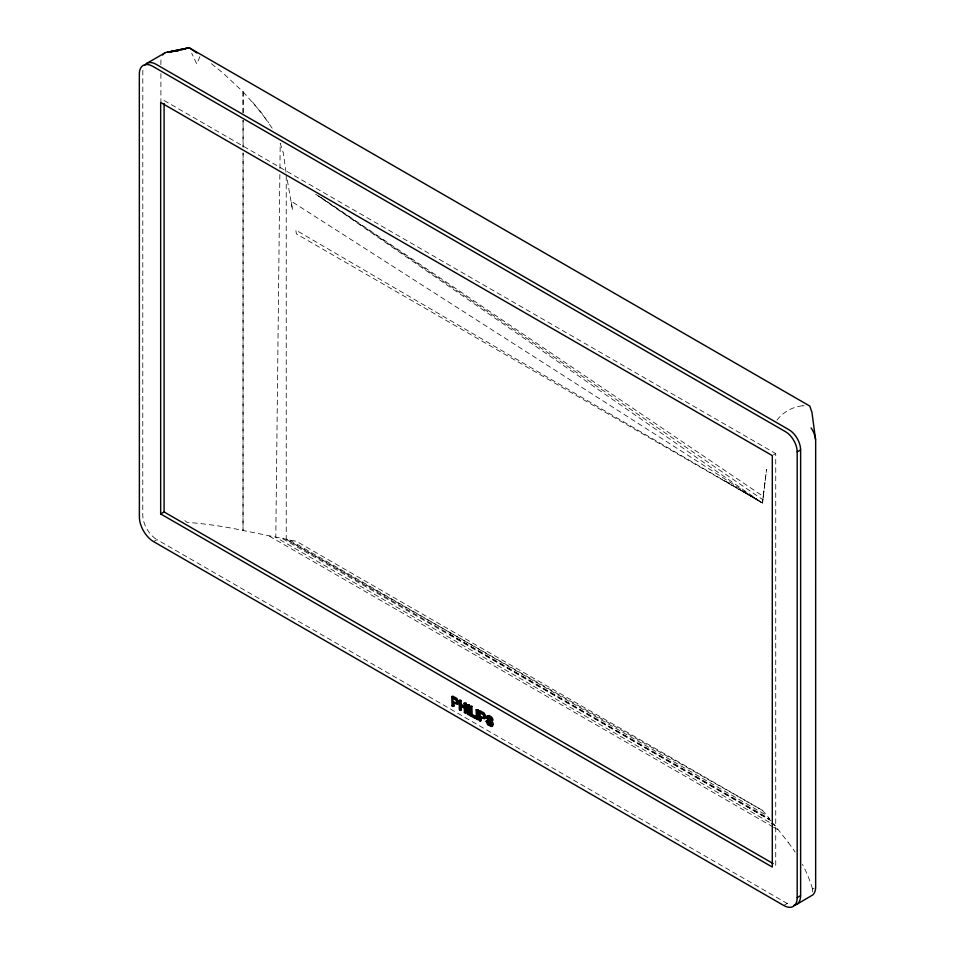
<?xml version="1.0" encoding="UTF-8"?>
<svg xmlns="http://www.w3.org/2000/svg" width="955" height="955" viewBox="0 0 955 955"><rect width="100%" height="100%" fill="white"/><g stroke="black" fill="none" stroke-linecap="round" stroke-linejoin="round"><path stroke-width="0.72" stroke-dasharray="4.78 3.58" d="M243.119 153.051L243.024 530.455L296.396 541.294L762.496 810.377L769.646 818.841L450.08 634.442M243.119 147.082L243.131 120.235M243.131 112.774L243.131 91.895L222.73 72.783L209.623 62.254M279.863 174.467L275.804 537.343L769.849 822.577M279.922 168.522L280.209 143.238L283.289 152.824L286.237 173.917L286.237 539.396L771.007 820.608M763.224 496.409L762.496 503.046L296.396 233.939L295.811 230.071L762.496 503.046L766.567 469.203L763.224 496.409L318.373 195.632M764.895 482.812L762.496 503.046L722.422 479.291M199.893 56.62L196.742 63.937L191.704 53.146M450.259 634.216L450.999 633.141M776.988 420.105C783.47 411.545 794.106 405.923 804.886 405.66M153.564 541.604L157.002 539.623L787.242 903.49A19.005 10.971 60 0 0 788.997 904.397M773.443 454.938L775.735 453.613L775.735 865.075L773.443 866.4M783.804 905.471L787.242 903.49M812.681 891.886L812.466 888.938L814.078 888.281M802.415 405.768L804.062 405.803M286.237 539.396L762.496 810.377M164.093 100.49L775.735 453.613M289.759 540.053L766.638 815.379M282.764 538.727L769.718 819.867M771.139 823.317L775.006 825.55L788.245 842.477M269.441 536.197L772.213 826.469M773.502 827.209L778.659 830.193M741.892 490.667L762.496 503.046L291.06 201.123L292.552 210.1L287.001 178.251M752.588 496.684L759.428 500.909M318.266 195.799L762.866 499.728M315.687 194.259L758.592 500.336M184.864 520.582L186.977 522.313L196.742 523.185A266.29 153.743 0 0 1 243.024 530.455L243.024 152.967M243.131 91.895L261.228 112.392L272.366 128.519M773.407 823.58L775.006 825.55M252.574 102.03L268.856 122.813M812.466 888.938L811.953 887.076A336.96 194.545 0 0 0 802.415 864.347M243.024 91.787L243.024 112.678M243.024 120.139L243.024 146.998M160.894 64.677L160.894 61.693A19.052 10.994 60 0 1 161.359 57.945M160.894 73.619L160.894 101.934M142.916 70.216A18.921 10.923 60 0 0 142.808 72.174L142.773 514.852A20.198 11.663 60 0 0 157.002 539.671M788.245 842.477A336.96 194.545 0 0 1 795.109 852.075"/><path stroke-width="1.43" d="M488.65 716.656C487.217 720.034 495.932 721.992 492.565 725.907L491.288 725.919M146.676 63.436L164.797 52.979M160.667 513.933L772.297 867.056L772.297 455.595L160.667 102.472L160.667 513.933L164.093 511.952L773.156 863.595M144.563 65.441A18.921 10.923 60 0 1 156.095 64.295L789.045 429.774A16.438 9.49 60 0 1 800.588 449.912L797.186 451.918L797.186 897.616A19.005 10.971 60 0 1 783.804 905.519L153.564 541.604A20.198 11.663 60 0 1 139.382 516.858L139.335 74.144A18.921 10.923 60 0 1 152.657 66.277L785.619 431.756A16.438 9.49 60 0 1 797.162 451.894M453.088 706.485L452.968 702.725L453.935 702.164L454.055 705.924L453.088 706.485L452.061 705.924L451.775 696.684L452.742 696.135L456.872 698.427L458.746 702.534A3.343 1.934 60 0 1 458.197 703.644L455.941 703.238M461.253 706.927L461.349 709.828L460.382 710.389L459.355 709.84L459.069 700.6L460.035 700.039L461.062 700.588L461.181 704.384L464.214 706.008M459.069 700.6L461.062 700.588M452.061 705.924L454.055 705.924M460.107 701.149L460.214 704.945L461.181 704.384M460.214 704.945L464.273 707.106L464.154 703.31L466.147 703.31L466.434 712.549L464.44 712.549L464.309 708.204L460.25 706.032L460.382 710.389M464.154 703.31L466.147 703.31M467.079 704.886L469.072 704.874L469.359 714.113L468.392 714.674L467.365 714.125L467.079 704.886L469.072 704.874M469.884 706.378L471.877 706.378L472.128 714.531L475.972 716.584L475.041 718.232L470.17 715.617L469.884 706.378L471.877 706.378M464.44 712.549L466.434 712.549M476.163 709.744L478.157 709.744L478.431 718.972L477.476 719.533L476.438 718.984L476.163 709.744L478.157 709.744M470.17 715.617L472.128 714.531M480.329 721.061L480.21 717.301L481.177 716.751L481.284 720.5L480.329 721.061L479.291 720.512L479.016 711.272L479.971 710.711L484.101 713.003L485.988 717.11A3.343 1.934 60 0 1 485.438 718.22L484.567 718.363M475.972 716.584L475.041 718.232M476.438 718.984L478.431 718.972M479.291 720.512L480.258 719.951M487.253 716.954A2.841 1.635 60 0 1 487.551 715.832L489.175 715.558L491.467 717.026A3.116 1.803 60 0 1 492.804 719.378L491.98 720.762L490.989 720.321C480.067 710.15 495.132 724.976 491.598 726.468L487.754 724.833L486.119 721.24L488.053 721.097L489.211 723.556L491.455 724.809M486.119 721.24L488.053 721.097M490.989 720.321L492.935 720.213M797.186 897.616L800.624 895.635L800.624 449.924M796.709 904.397L812.896 894.847A19.184 11.078 60 0 0 815.654 886.956L815.666 441.246A16.545 9.55 60 0 0 811.129 427.936M181.02 49.958L189.174 47.75L809.78 406.054L811.953 412.309L815.558 439.431M189.174 47.75L168.343 52.107L178.299 50.687L166.839 52.25L189.174 47.75L196.897 53.003M483.17 717.814L483.934 718.172M451.775 696.684L456.442 699.43L457.779 703.095A3.343 1.934 60 0 1 457.23 704.205L452.968 702.725M479.016 711.272L483.672 714.006L485.021 717.671A3.343 1.934 60 0 1 484.471 718.781L480.21 717.301M460.31 709.279L461.349 709.828M468.32 713.564L469.359 714.113M475.996 717.671L471.161 715.08L470.922 706.939M489.521 724.976L490.5 725.585M489.999 716.978L491.109 717.826M487.551 722.577L488.065 723.472M487.563 718.255L487.921 718.912M484.663 714.913L484.949 716.035M487.086 721.658C493.246 730.169 491.157 721.443 486.382 718.16A2.841 1.635 60 0 1 486.596 716.381L488.208 716.119L490.5 717.587A3.116 1.803 60 0 1 491.837 719.939L491.98 720.762M487.074 720.679L487.217 721.622M477.19 710.293L477.476 719.533M468.105 705.435L468.392 714.674M465.181 703.871L465.467 713.11M164.093 103.474L164.093 511.952M162.684 54.972A19.052 10.994 60 0 1 166.11 52.394M800.588 895.623A19.005 10.971 60 0 1 793.939 905.28M456.741 702.021L456.12 703.095L452.945 701.639L452.837 698.332L455.798 699.991L456.741 702.021M483.982 716.596L483.361 717.671L480.174 716.214L480.079 712.908L483.039 714.579L483.982 716.596"/></g></svg>
